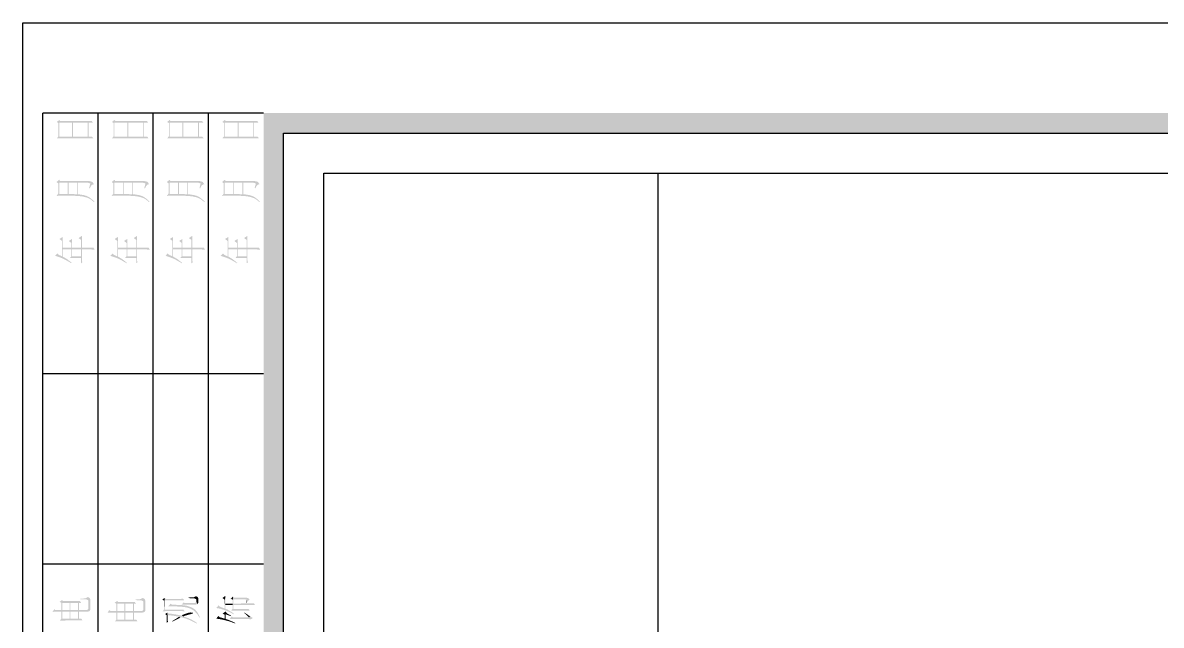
# Paper-space layout 'G2.00 图纸索引' of a CAD drawing. Header units: millimetres. Extents: x 0 to 841, y 0 to 594.
# Drawn here: x 0 to 113.5, y 533.9 to 594 of the extents above; entities that cross this region are included whole.
import ezdxf

# ---------------------------------------------------------------- set-up
doc = ezdxf.new("R2010")
doc.units = ezdxf.units.MM
for name, color, linetype in [('TB_A1$0$上海中建-图名', 7, 'Continuous'), ('TB_A1$0$上海中建-图框', 24, 'Continuous'), ('TB_A1$0$上海中建-图框字体', 11, 'Continuous')]:
    doc.layers.add(name, color=color, linetype=linetype)

# ---------------------------------------------------------------- blocks, each defined once
blk = doc.blocks.new('TB_A1$0$上海中建A1图框F版')
at = {"layer": 'TB_A1$0$上海中建-图框字体'}
h = blk.add_hatch(color=256, dxfattribs=at)
h.paths.add_polyline_path([(689, 58264), (656, 58264), (656, 58403), (700, 58403), (687, 58421), (661, 58420), (632, 58420), (599, 58420), (374, 58420), (364, 58431), (339, 58411), (356, 58400), (356, 58268), (339, 58247), (371, 58247), (401, 58247), (430, 58248), (459, 58248), (486, 58248), (513, 58248), (522, 58248), (549, 58248), (576, 58248), (604, 58248), (633, 58248), (663, 58247), (693, 58247), (705, 58247)])
h.paths.add_polyline_path([(501, 58264), (501, 58403), (648, 58403), (648, 58264)], flags=16)
h.paths.add_polyline_path([(492, 58264), (364, 58264), (364, 58403), (492, 58403)], flags=16)
h = blk.add_hatch(color=256, dxfattribs=at)
h.paths.add_polyline_path([(1239, 58264), (1206, 58264), (1206, 58403), (1250, 58403), (1237, 58421), (1211, 58420), (1182, 58420), (1149, 58420), (924, 58420), (914, 58431), (889, 58411), (906, 58400), (906, 58268), (889, 58247), (921, 58247), (951, 58247), (980, 58248), (1009, 58248), (1036, 58248), (1063, 58248), (1072, 58248), (1099, 58248), (1126, 58248), (1154, 58248), (1183, 58248), (1213, 58247), (1243, 58247), (1255, 58247)])
h.paths.add_polyline_path([(914, 58264), (914, 58403), (1042, 58403), (1042, 58264)], flags=17)
h.paths.add_polyline_path([(1051, 58264), (1051, 58403), (1198, 58403), (1198, 58264)], flags=17)
h = blk.add_hatch(color=256, dxfattribs=at)
h.paths.add_polyline_path([(1789, 58264), (1756, 58264), (1756, 58403), (1800, 58403), (1787, 58421), (1761, 58420), (1732, 58420), (1699, 58420), (1474, 58420), (1464, 58431), (1439, 58411), (1456, 58400), (1456, 58268), (1439, 58247), (1471, 58247), (1501, 58247), (1530, 58248), (1559, 58248), (1586, 58248), (1613, 58248), (1622, 58248), (1649, 58248), (1676, 58248), (1704, 58248), (1733, 58248), (1763, 58247), (1793, 58247), (1805, 58247)])
h.paths.add_polyline_path([(1464, 58264), (1464, 58403), (1592, 58403), (1592, 58264)], flags=17)
h.paths.add_polyline_path([(1601, 58264), (1601, 58403), (1748, 58403), (1748, 58264)], flags=17)
h = blk.add_hatch(color=256, dxfattribs=at)
h.paths.add_polyline_path([(2339, 58264), (2306, 58264), (2306, 58403), (2350, 58403), (2337, 58421), (2311, 58420), (2282, 58420), (2249, 58420), (2024, 58420), (2014, 58431), (1989, 58411), (2006, 58400), (2006, 58268), (1989, 58247), (2021, 58247), (2051, 58247), (2080, 58248), (2109, 58248), (2136, 58248), (2163, 58248), (2172, 58248), (2199, 58248), (2226, 58248), (2254, 58248), (2283, 58248), (2313, 58247), (2343, 58247), (2355, 58247)])
h.paths.add_polyline_path([(2014, 58264), (2014, 58403), (2142, 58403), (2142, 58264)], flags=17)
h.paths.add_polyline_path([(2151, 58264), (2151, 58403), (2298, 58403), (2298, 58264)], flags=17)
h = blk.add_hatch(color=256, dxfattribs=at)
h.paths.add_polyline_path([(696, 57810), (687, 57816), (664, 57821), (373, 57821), (363, 57834), (336, 57812), (354, 57799), (354, 57698), (337, 57674), (374, 57675), (406, 57675), (436, 57675), (463, 57676), (486, 57675), (501, 57675), (534, 57674), (563, 57672), (588, 57669), (594, 57668), (622, 57662), (647, 57654), (659, 57649), (680, 57636), (699, 57621), (709, 57612), (714, 57616), (697, 57633), (679, 57648), (659, 57662), (654, 57665), (634, 57674), (610, 57681), (582, 57686), (547, 57691), (547, 57805), (649, 57805), (672, 57798), (672, 57794), (669, 57780), (662, 57756), (661, 57751), (669, 57750), (681, 57774), (695, 57787), (709, 57790)])
h.paths.add_polyline_path([(539, 57805), (539, 57690), (510, 57691), (481, 57691), (456, 57691), (456, 57805)], flags=16)
h.paths.add_polyline_path([(448, 57805), (448, 57691), (363, 57691), (363, 57805)], flags=16)
h = blk.add_hatch(color=256, dxfattribs=at)
h.paths.add_polyline_path([(1237, 57816), (1214, 57821), (923, 57821), (913, 57834), (886, 57812), (904, 57799), (904, 57698), (887, 57674), (924, 57675), (956, 57675), (986, 57675), (1013, 57676), (1036, 57675), (1051, 57675), (1084, 57674), (1113, 57672), (1138, 57669), (1144, 57668), (1172, 57662), (1197, 57654), (1209, 57649), (1230, 57636), (1249, 57621), (1259, 57612), (1264, 57616), (1247, 57633), (1229, 57648), (1209, 57662), (1204, 57665), (1184, 57674), (1160, 57681), (1132, 57686), (1097, 57691), (1097, 57805), (1199, 57805), (1222, 57798), (1222, 57794), (1219, 57780), (1212, 57756), (1211, 57751), (1219, 57750), (1231, 57774), (1245, 57787), (1259, 57790), (1246, 57810)])
h.paths.add_polyline_path([(913, 57805), (998, 57805), (998, 57691), (913, 57691)], flags=16)
h.paths.add_polyline_path([(1006, 57805), (1089, 57805), (1089, 57690), (1060, 57691), (1031, 57691), (1006, 57691)], flags=16)
h = blk.add_hatch(color=256, dxfattribs=at)
h.paths.add_polyline_path([(1787, 57816), (1764, 57821), (1473, 57821), (1463, 57834), (1436, 57812), (1454, 57799), (1454, 57698), (1437, 57674), (1474, 57675), (1506, 57675), (1536, 57675), (1563, 57676), (1586, 57675), (1601, 57675), (1634, 57674), (1663, 57672), (1688, 57669), (1694, 57668), (1722, 57662), (1747, 57654), (1759, 57649), (1780, 57636), (1799, 57621), (1809, 57612), (1814, 57616), (1797, 57633), (1779, 57648), (1759, 57662), (1754, 57665), (1734, 57674), (1710, 57681), (1682, 57686), (1647, 57691), (1647, 57805), (1749, 57805), (1772, 57798), (1772, 57794), (1769, 57780), (1762, 57756), (1761, 57751), (1769, 57750), (1781, 57774), (1795, 57787), (1809, 57790), (1796, 57810)])
h.paths.add_polyline_path([(1463, 57805), (1548, 57805), (1548, 57691), (1463, 57691)], flags=16)
h.paths.add_polyline_path([(1556, 57805), (1639, 57805), (1639, 57690), (1610, 57691), (1581, 57691), (1556, 57691)], flags=16)
h = blk.add_hatch(color=256, dxfattribs=at)
h.paths.add_polyline_path([(2337, 57816), (2314, 57821), (2023, 57821), (2013, 57834), (1986, 57812), (2004, 57799), (2004, 57698), (1987, 57674), (2024, 57675), (2056, 57675), (2086, 57675), (2113, 57676), (2136, 57675), (2151, 57675), (2184, 57674), (2213, 57672), (2238, 57669), (2244, 57668), (2272, 57662), (2297, 57654), (2309, 57649), (2330, 57636), (2349, 57621), (2359, 57612), (2364, 57616), (2347, 57633), (2329, 57648), (2309, 57662), (2304, 57665), (2284, 57674), (2260, 57681), (2232, 57686), (2197, 57691), (2197, 57805), (2299, 57805), (2322, 57798), (2322, 57794), (2319, 57780), (2312, 57756), (2311, 57751), (2319, 57750), (2331, 57774), (2345, 57787), (2359, 57790), (2346, 57810)])
h.paths.add_polyline_path([(2013, 57805), (2098, 57805), (2098, 57691), (2013, 57691)], flags=16)
h.paths.add_polyline_path([(2106, 57805), (2189, 57805), (2189, 57690), (2160, 57691), (2131, 57691), (2106, 57691)], flags=16)
h = blk.add_hatch(color=256, dxfattribs=at)
h.paths.add_polyline_path([(704, 57158), (677, 57157), (654, 57157), (589, 57157), (589, 57275), (556, 57253), (581, 57235), (581, 57157), (492, 57157), (492, 57245), (459, 57224), (484, 57205), (484, 57157), (399, 57157), (399, 57265), (366, 57244), (391, 57225), (391, 57071), (367, 57082), (353, 57090), (346, 57100), (323, 57076), (353, 57066), (380, 57057), (404, 57047), (424, 57037), (428, 57035), (454, 57020), (475, 57008), (484, 57002), (489, 57005), (469, 57022), (450, 57036), (443, 57042), (422, 57055), (399, 57068), (399, 57140), (484, 57140), (484, 57071), (469, 57054), (490, 57054), (516, 57055), (548, 57055), (581, 57055), (581, 57002), (594, 57011), (589, 57031), (589, 57035), (589, 57140), (641, 57140), (663, 57140), (693, 57139), (716, 57139)])
h.paths.add_polyline_path([(581, 57140), (581, 57071), (492, 57071), (492, 57140)], flags=16)
h = blk.add_hatch(color=256, dxfattribs=at)
h.paths.add_polyline_path([(1254, 57158), (1227, 57157), (1204, 57157), (1139, 57157), (1139, 57275), (1106, 57253), (1131, 57235), (1131, 57157), (1042, 57157), (1042, 57245), (1009, 57224), (1034, 57205), (1034, 57157), (949, 57157), (949, 57265), (916, 57244), (941, 57225), (941, 57071), (917, 57082), (903, 57090), (896, 57100), (873, 57076), (903, 57066), (930, 57057), (954, 57047), (974, 57037), (978, 57035), (1004, 57020), (1025, 57008), (1034, 57002), (1039, 57005), (1019, 57022), (1000, 57036), (993, 57042), (972, 57055), (949, 57068), (949, 57140), (1034, 57140), (1034, 57071), (1019, 57054), (1040, 57054), (1066, 57055), (1098, 57055), (1131, 57055), (1131, 57002), (1144, 57011), (1139, 57031), (1139, 57035), (1139, 57140), (1191, 57140), (1213, 57140), (1243, 57139), (1266, 57139)])
h.paths.add_polyline_path([(1042, 57140), (1131, 57140), (1131, 57071), (1042, 57071)], flags=16)
h = blk.add_hatch(color=256, dxfattribs=at)
h.paths.add_polyline_path([(1804, 57158), (1777, 57157), (1754, 57157), (1689, 57157), (1689, 57275), (1656, 57253), (1681, 57235), (1681, 57157), (1592, 57157), (1592, 57245), (1559, 57224), (1584, 57205), (1584, 57157), (1499, 57157), (1499, 57265), (1466, 57244), (1491, 57225), (1491, 57071), (1467, 57082), (1453, 57090), (1446, 57100), (1423, 57076), (1453, 57066), (1480, 57057), (1504, 57047), (1524, 57037), (1528, 57035), (1554, 57020), (1575, 57008), (1584, 57002), (1589, 57005), (1569, 57022), (1550, 57036), (1543, 57042), (1522, 57055), (1499, 57068), (1499, 57140), (1584, 57140), (1584, 57071), (1569, 57054), (1590, 57054), (1616, 57055), (1648, 57055), (1681, 57055), (1681, 57002), (1694, 57011), (1689, 57031), (1689, 57035), (1689, 57140), (1741, 57140), (1763, 57140), (1793, 57139), (1816, 57139)])
h.paths.add_polyline_path([(1592, 57140), (1681, 57140), (1681, 57071), (1592, 57071)], flags=16)
h = blk.add_hatch(color=256, dxfattribs=at)
h.paths.add_polyline_path([(2354, 57158), (2327, 57157), (2304, 57157), (2239, 57157), (2239, 57275), (2206, 57253), (2231, 57235), (2231, 57157), (2142, 57157), (2142, 57245), (2109, 57224), (2134, 57205), (2134, 57157), (2049, 57157), (2049, 57265), (2016, 57244), (2041, 57225), (2041, 57071), (2017, 57082), (2003, 57090), (1996, 57100), (1973, 57076), (2003, 57066), (2030, 57057), (2054, 57047), (2074, 57037), (2078, 57035), (2104, 57020), (2125, 57008), (2134, 57002), (2139, 57005), (2119, 57022), (2100, 57036), (2093, 57042), (2072, 57055), (2049, 57068), (2049, 57140), (2134, 57140), (2134, 57071), (2119, 57054), (2140, 57054), (2166, 57055), (2198, 57055), (2231, 57055), (2231, 57002), (2244, 57011), (2239, 57031), (2239, 57035), (2239, 57140), (2291, 57140), (2313, 57140), (2343, 57139), (2366, 57139)])
h.paths.add_polyline_path([(2142, 57140), (2231, 57140), (2231, 57071), (2142, 57071)], flags=16)
for points in [[(1650, 53669), (1650, 53663), (1684, 53662), (1708, 53660), (1713, 53660), (1731, 53649), (1731, 53647), (1731, 53626), (1743, 53603), (1751, 53618), (1751, 53657), (1743, 53674), (1726, 53683), (1706, 53672), (1685, 53670), (1651, 53669)], [(1391, 53649), (1408, 53637), (1408, 53550), (1414, 53665)], [(1395, 53532), (1422, 53533), (1450, 53533), (1478, 53534), (1507, 53534), (1508, 53534), (1538, 53534), (1566, 53533), (1594, 53533), (1614, 53532), (1600, 53549), (1416, 53549), (1416, 53640), (1414, 53665), (1408, 53550)], [(1451, 53581), (1473, 53581), (1500, 53581), (1532, 53580), (1549, 53579), (1582, 53577), (1610, 53574), (1635, 53569), (1651, 53565), (1676, 53556), (1698, 53544), (1716, 53529), (1716, 53529), (1731, 53513), (1744, 53497), (1755, 53478), (1759, 53471), (1766, 53472), (1756, 53494), (1745, 53514), (1733, 53531), (1720, 53545), (1715, 53550), (1696, 53563), (1674, 53574), (1648, 53583), (1636, 53586), (1617, 53590), (1593, 53593), (1566, 53595), (1536, 53596), (1501, 53597), (1485, 53598), (1473, 53608)], [(1584, 53596), (1612, 53597), (1634, 53598), (1718, 53598), (1743, 53603), (1731, 53626), (1718, 53613), (1715, 53613), (1614, 53613), (1603, 53621)], [(2099, 53594), (2138, 53594), (2174, 53594), (2206, 53594), (2236, 53594), (2262, 53594), (2285, 53594), (2305, 53593), (2319, 53593), (2302, 53611), (2296, 53610), (2283, 53610), (2263, 53610), (2235, 53610), (2201, 53610), (2160, 53609), (2111, 53609), (2099, 53609), (2099, 53652)], [(1418, 53504), (1434, 53493), (1434, 53417), (1448, 53426), (1443, 53445), (1443, 53450), (1443, 53494), (1440, 53519)], [(1440, 53519), (1443, 53494), (1480, 53490), (1510, 53486), (1536, 53482), (1556, 53479), (1559, 53478), (1567, 53466), (1581, 53472), (1606, 53465), (1631, 53457), (1655, 53448), (1679, 53437), (1703, 53426), (1726, 53414), (1731, 53411), (1738, 53414), (1717, 53428), (1696, 53441), (1673, 53453), (1650, 53463), (1626, 53472), (1602, 53481), (1600, 53481), (1585, 53492), (1580, 53489), (1557, 53494), (1532, 53499), (1504, 53503), (1474, 53508), (1451, 53510)], [(1929, 53458), (1946, 53456), (1973, 53452), (2009, 53444), (2014, 53443), (2012, 53459), (1983, 53467), (1964, 53473), (1948, 53485)], [(1992, 53509), (2012, 53499), (2012, 53459), (2014, 53443), (2021, 53502), (2076, 53483), (2077, 53488), (2053, 53501), (2036, 53511), (2023, 53528), (2022, 53530)], [(2014, 53443), (2045, 53435), (2072, 53427), (2095, 53418), (2116, 53410), (2119, 53414), (2096, 53426), (2072, 53437), (2048, 53447), (2025, 53455), (2021, 53457), (2021, 53502)], [(2061, 53454), (2095, 53455), (2114, 53455), (2249, 53455), (2272, 53451), (2295, 53465), (2284, 53470), (2267, 53480), (2254, 53471), (2094, 53471), (2083, 53481)], [(2208, 53515), (2254, 53471), (2267, 53480), (2244, 53496), (2214, 53517), (2212, 53519)]]:
    blk.add_hatch(color=256, dxfattribs=at).paths.add_polyline_path(points)
h = blk.add_hatch(color=256, dxfattribs=at)
h.paths.add_polyline_path([(1929, 53564), (1951, 53561), (1977, 53555), (2008, 53545), (2011, 53544), (2037, 53534), (2061, 53524), (2084, 53512), (2101, 53502), (2104, 53507), (2087, 53520), (2067, 53533), (2045, 53546), (2020, 53558), (2019, 53558), (2019, 53594), (2019, 53609), (2019, 53685), (2011, 53560), (1979, 53572), (1963, 53579), (1951, 53591)])
h.paths.add_polyline_path([(2019, 53609), (2019, 53594), (2091, 53594), (2091, 53556), (2091, 53609)], flags=16)
h = blk.add_hatch(color=256, dxfattribs=at)
h.paths.add_polyline_path([(1989, 53664), (2011, 53649), (2011, 53560), (2019, 53685)], flags=17)
h.paths.add_polyline_path([(2019, 53609), (2019, 53594), (2091, 53594), (2091, 53556), (2091, 53609)], flags=16)
h = blk.add_hatch(color=256, dxfattribs=at)
h.paths.add_polyline_path([(2019, 53609), (2019, 53594), (2091, 53594), (2091, 53556), (2091, 53609)], flags=16)
h.paths.add_polyline_path([(2076, 53537), (2104, 53538), (2132, 53538), (2160, 53538), (2167, 53538), (2195, 53538), (2223, 53538), (2251, 53538), (2265, 53537), (2249, 53555), (2234, 53554), (2212, 53554), (2185, 53554), (2152, 53554), (2114, 53553), (2099, 53553), (2099, 53594), (2096, 53678), (2091, 53609), (2091, 53556)])
h = blk.add_hatch(color=256, dxfattribs=at)
h.paths.add_polyline_path([(2019, 53609), (2019, 53594), (2091, 53594), (2091, 53556), (2091, 53609)], flags=16)
h.paths.add_polyline_path([(2073, 53659), (2091, 53648), (2091, 53609), (2096, 53678)], flags=17)
for points in [[(2096, 53678), (2099, 53594), (2099, 53652), (2209, 53652), (2231, 53647), (2232, 53616), (2246, 53638), (2262, 53645), (2247, 53663), (2229, 53668), (2106, 53668)], [(1414, 53665), (1416, 53640), (1610, 53640), (1598, 53656), (1581, 53656), (1559, 53655), (1534, 53655), (1504, 53655), (1470, 53655), (1431, 53655), (1424, 53655)], [(2226, 53618), (2232, 53616), (2231, 53647), (2231, 53645), (2228, 53629)], [(1489, 53432), (1493, 53429), (1521, 53444), (1546, 53456), (1567, 53466), (1559, 53478), (1542, 53467), (1522, 53454), (1499, 53439)], [(1585, 53492), (1600, 53481), (1624, 53490), (1650, 53497), (1671, 53502), (1698, 53511), (1696, 53517), (1672, 53520), (1658, 53519), (1639, 53513), (1615, 53505)]]:
    blk.add_hatch(color=256, dxfattribs=at).paths.add_polyline_path(points, flags=17)
h = blk.add_hatch(color=256, dxfattribs=at)
h.paths.add_polyline_path([(674, 53548), (675, 53552), (675, 53643), (669, 53662), (668, 53663), (650, 53674), (628, 53663), (607, 53659), (573, 53658), (573, 53652), (610, 53651), (633, 53650), (636, 53650), (655, 53639), (655, 53558), (642, 53544), (636, 53543), (559, 53543), (559, 53616), (581, 53616), (570, 53634), (555, 53633), (535, 53633), (509, 53633), (476, 53633), (439, 53633), (403, 53633), (391, 53643), (368, 53626), (385, 53615), (385, 53543), (326, 53543), (315, 53553), (297, 53526), (323, 53527), (352, 53527), (382, 53527), (385, 53527), (385, 53458), (370, 53439), (398, 53439), (427, 53440), (456, 53440), (483, 53441), (512, 53441), (540, 53441), (569, 53440), (596, 53440), (585, 53457), (559, 53457), (559, 53527), (642, 53527), (665, 53533)])
h.paths.add_polyline_path([(551, 53543), (475, 53543), (475, 53616), (551, 53616)], flags=16)
h.paths.add_polyline_path([(551, 53527), (551, 53457), (475, 53457), (475, 53527)], flags=17)
h.paths.add_polyline_path([(466, 53543), (393, 53543), (393, 53616), (466, 53616)], flags=16)
h.paths.add_polyline_path([(466, 53527), (466, 53457), (393, 53457), (393, 53527)], flags=17)
h = blk.add_hatch(color=256, dxfattribs=at)
h.paths.add_polyline_path([(1222, 53539), (1223, 53543), (1223, 53634), (1216, 53653), (1197, 53665), (1176, 53654), (1155, 53650), (1121, 53649), (1121, 53643), (1158, 53642), (1181, 53641), (1184, 53641), (1202, 53630), (1202, 53548), (1190, 53535), (1184, 53534), (1108, 53534), (1108, 53607), (1129, 53607), (1117, 53624), (1103, 53624), (1083, 53624), (1056, 53623), (1024, 53623), (986, 53623), (951, 53623), (940, 53634), (916, 53617), (933, 53606), (933, 53534), (875, 53534), (863, 53544), (844, 53517), (871, 53518), (900, 53518), (930, 53518), (933, 53518), (933, 53449), (918, 53430), (946, 53430), (975, 53431), (1004, 53431), (1031, 53432), (1059, 53432), (1088, 53432), (1117, 53431), (1144, 53431), (1132, 53448), (1108, 53448), (1108, 53518), (1189, 53518), (1213, 53524)])
h.paths.add_polyline_path([(1099, 53534), (1023, 53534), (1023, 53607), (1099, 53607)], flags=16)
h.paths.add_polyline_path([(1099, 53518), (1099, 53448), (1023, 53448), (1023, 53518)], flags=17)
h.paths.add_polyline_path([(1014, 53534), (941, 53534), (941, 53607), (1014, 53607)], flags=16)
h.paths.add_polyline_path([(1014, 53518), (1014, 53448), (941, 53448), (941, 53518)], flags=17)
at = {"layer": 'TB_A1$0$上海中建-图框'}
for p, q in [((0, 59400), (84100, 59400)), ((0, 0), (0, 59400)), ((2400, 58500), (200, 58500)), ((200, 45700), (200, 58500)), ((750, 46500), (750, 58500)), ((1300, 46500), (1300, 58500)), ((1850, 46500), (1850, 58500)), ((2400, 55900), (200, 55900)), ((2400, 54000), (200, 54000))]:
    blk.add_line(p, q, dxfattribs=at)
blk.add_lwpolyline([(2600, 58300), (76000, 58300), (76000, 1100), (2600, 1100)], close=True, dxfattribs=at)
for points in [[(83000, 58300), (83200, 58500), (2600, 58300), (2400, 58500)], [(2600, 58300), (2400, 58500), (2600, 1100), (2400, 900)]]:
    blk.add_trace(points, dxfattribs=at)
blk = doc.blocks.new('TB_A1', base_point=(71770.76, 112758.29))
at = {"layer": 'TB_A1$0$上海中建-图名', "xscale": 0.01, "yscale": 0.01, "zscale": 0.01}
blk.add_blockref('TB_A1$0$上海中建A1图框F版', (0, 0), dxfattribs=at)

psp = doc.layouts.new('G2.00 图纸索引')

# ---------------------------------------------------------------- linework, layer by layer
at = {"color": 4}
for p, q in [((30, 579), (345.29, 579)), ((30, 30.26), (30, 579)), ((63.31, 579), (63.31, 30.26))]:
    psp.add_line(p, q, dxfattribs=at)

# ---------------------------------------------------------------- block references
psp.add_blockref('TB_A1', (71770.76, 112758.29))

doc.saveas('drawing.dxf')
